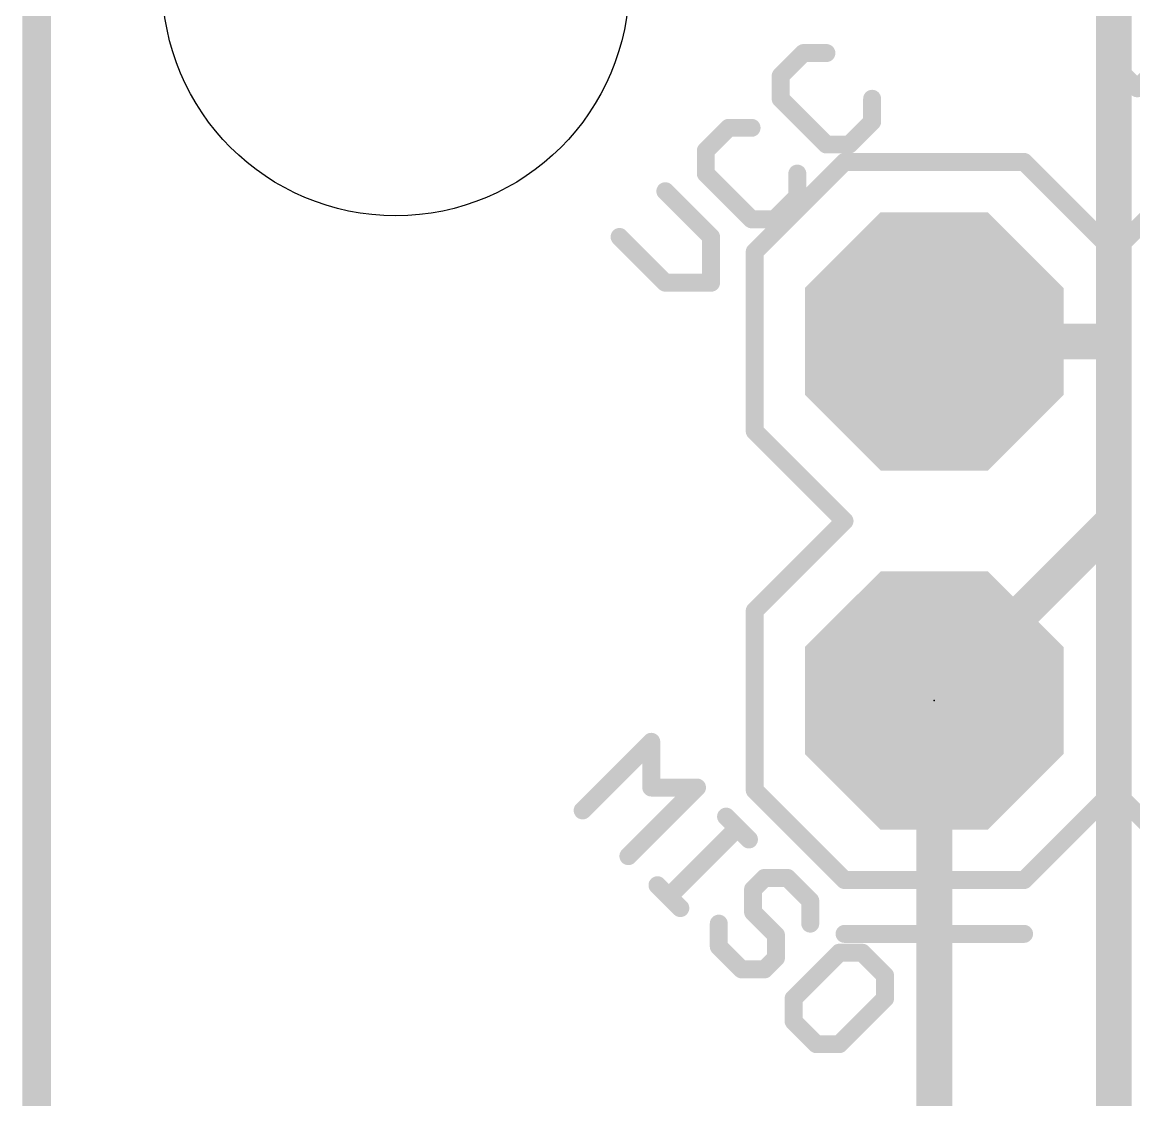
# Model space of a CAD drawing. Extents: x -66 to 17.9, y -10.2 to 50.9.
# Drawn here: x -0.1 to 7.76, y 14.96 to 22.58 of the extents above; entities that cross this region are included whole.
import ezdxf

# ---------------------------------------------------------------- set-up
doc = ezdxf.new("R2010")
doc.units = 0
for name, color, linetype in [('1', 12, 'CONTINUOUS'), ('16', 132, 'CONTINUOUS'), ('17', 110, 'CONTINUOUS'), ('20', 53, 'CONTINUOUS'), ('21', 41, 'CONTINUOUS'), ('23', 53, 'CONTINUOUS')]:
    doc.layers.add(name, color=color, linetype=linetype)

# ---------------------------------------------------------------- blocks, each defined once
blk = doc.blocks.new('OCTAGONP')
at = {"const_width": 0.5}
blk.add_lwpolyline([(-0.25, -0.1036), (-0.25, 0.1036), (-0.1036, 0.25), (0.1036, 0.25), (0.25, 0.1036), (0.25, -0.1036), (0.1036, -0.25), (-0.1036, -0.25), (-0.25, -0.1036), (-0.25, 0.1036)], dxfattribs=at)

msp = doc.modelspace()

# ---------------------------------------------------------------- linework, layer by layer
at = {"layer": '1', "const_width": 0.254}
for points in [[(7.62, 24.13), (7.62, 19.05)], [(7.62, 19.05), (6.35, 17.78)], [(6.35, 17.78), (6.35, 13.97)]]:
    msp.add_lwpolyline(points, dxfattribs=at)
at = {"layer": '1', "const_width": 0.127}
for points in [[(7.5565, 19.05, 1), (7.6835, 19.05)], [(7.6649, 19.0051, 1), (7.5751, 19.0949)], [(6.4135, 17.78, 1), (6.2865, 17.78)], [(6.3051, 17.8249, 1), (6.3949, 17.7351)]]:
    msp.add_lwpolyline(points, format="xyb", dxfattribs=at)
at = {"layer": '16', "const_width": 0.254}
for points in [[(7.62, 26.67), (7.62, 20.32)], [(6.35, 20.32), (7.62, 20.32)], [(7.62, 20.32), (7.62, 13.97)]]:
    msp.add_lwpolyline(points, dxfattribs=at)
at = {"layer": '16', "const_width": 0.127}
for points in [[(6.35, 20.3835, 1), (6.35, 20.2565)], [(7.6835, 20.32, 1), (7.5565, 20.32)], [(7.62, 20.2565, 1), (7.62, 20.3835)], [(7.5565, 20.32, 1), (7.6835, 20.32)]]:
    msp.add_lwpolyline(points, format="xyb", dxfattribs=at)
at = {"layer": '20', "const_width": 0.2032}
msp.add_lwpolyline([(0, 32.766), (0, 0)], dxfattribs=at)
at = {"layer": '20'}
msp.add_circle((2.54, 22.86), 1.651, dxfattribs=at)
at = {"layer": '21', "const_width": 0.127}
for points in [[(5.4249, 22.3604), (5.2632, 22.1987)], [(5.5867, 22.3604), (5.4249, 22.3604)], [(7.5565, 21.6535), (7.5565, 22.3399)], [(7.5565, 22.3399), (7.7853, 22.1111)], [(7.7853, 22.1111), (8.0141, 22.3399)], [(5.2632, 22.1987), (5.2632, 22.0369)], [(5.2632, 22.0369), (5.5867, 21.7133)], [(5.9103, 21.8751), (5.9103, 22.0369)], [(5.7485, 21.7133), (5.9103, 21.8751)], [(4.8957, 21.8312), (4.7339, 21.6694)], [(5.0575, 21.8312), (4.8957, 21.8312)], [(4.7339, 21.6694), (4.7339, 21.5077)], [(5.5867, 21.7133), (5.7485, 21.7133)], [(5.08, 20.955), (5.715, 21.59)], [(5.715, 21.59), (6.985, 21.59)], [(6.985, 21.59), (7.62, 20.955)], [(7.62, 20.955), (8.255, 21.59)], [(4.7339, 21.5077), (5.0575, 21.1841)], [(5.3811, 21.3459), (5.3811, 21.5077)], [(4.771, 21.0593), (4.4474, 21.3829)], [(5.2193, 21.1841), (5.3811, 21.3459)], [(5.0575, 21.1841), (5.2193, 21.1841)], [(4.1238, 21.0593), (4.4474, 20.7358)], [(4.771, 20.7358), (4.771, 21.0593)], [(5.08, 19.685), (5.08, 20.955)], [(4.4474, 20.7358), (4.771, 20.7358)], [(7.62, 20.32), (7.62, 17.78)], [(5.715, 19.05), (5.08, 19.685)], [(5.08, 18.415), (5.715, 19.05)], [(5.08, 17.145), (5.08, 18.415)], [(3.8626, 17.0026), (4.3479, 17.4879)], [(4.3479, 17.4879), (4.3479, 17.1644)], [(4.6715, 17.1644), (4.1862, 16.679)], [(4.3479, 17.1644), (4.6715, 17.1644)], [(5.715, 16.51), (5.08, 17.145)], [(7.62, 17.145), (6.985, 16.51)], [(8.255, 16.51), (7.62, 17.145)], [(4.8772, 16.9587), (5.0389, 16.7969)], [(4.4727, 16.3925), (4.958, 16.8778)], [(4.3918, 16.4734), (4.5536, 16.3116)], [(5.1491, 16.525), (5.0682, 16.4441)], [(5.3109, 16.525), (5.1491, 16.525)], [(5.4726, 16.3632), (5.3109, 16.525)], [(6.985, 16.51), (5.715, 16.51)], [(5.0682, 16.4441), (5.0682, 16.2823)], [(5.4726, 16.2015), (5.4726, 16.3632)], [(5.0682, 16.2823), (5.23, 16.1206)], [(4.8255, 16.0397), (4.8255, 16.2015)], [(5.23, 16.1206), (5.23, 15.9588)], [(5.715, 16.129), (6.985, 16.129)], [(4.9873, 15.8779), (4.8255, 16.0397)], [(5.6783, 15.9958), (5.3547, 15.6722)], [(5.8401, 15.9958), (5.6783, 15.9958)], [(6.0018, 15.834), (5.8401, 15.9958)], [(5.23, 15.9588), (5.1491, 15.8779)], [(5.1491, 15.8779), (4.9873, 15.8779)], [(6.0018, 15.6722), (6.0018, 15.834)], [(5.3547, 15.6722), (5.3547, 15.5105)], [(5.6783, 15.3487), (6.0018, 15.6722)], [(5.3547, 15.5105), (5.5165, 15.3487)], [(5.5165, 15.3487), (5.6783, 15.3487)]]:
    msp.add_lwpolyline(points, dxfattribs=at)
at = {"layer": '21', "const_width": 0.0635}
for points in [[(5.4249, 22.3922, 1), (5.4249, 22.3287)], [(5.4474, 22.338, 1), (5.4025, 22.3829)], [(5.5867, 22.3287, 1), (5.5867, 22.3922)], [(7.5883, 22.3399, 1), (7.5248, 22.3399)], [(7.579, 22.3623, 1), (7.534, 22.3174)], [(5.2949, 22.1987, 1), (5.2314, 22.1987)], [(5.2407, 22.2211, 1), (5.2856, 22.1762)], [(5.2856, 22.0593, 1), (5.2407, 22.0144)], [(5.942, 22.0369, 1), (5.8785, 22.0369)], [(7.7628, 22.1335, 1), (7.8077, 22.0886)], [(7.7628, 22.0886, 1), (7.8077, 22.1335)], [(5.2314, 22.0369, 1), (5.2949, 22.0369)], [(5.9327, 21.8526, 1), (5.8878, 21.8975)], [(4.8957, 21.863, 1), (4.8957, 21.7995)], [(4.9182, 21.8088, 1), (4.8733, 21.8537)], [(5.0575, 21.7995, 1), (5.0575, 21.863)], [(5.8785, 21.8751, 1), (5.942, 21.8751)], [(4.7657, 21.6694, 1), (4.7022, 21.6694)], [(4.7115, 21.6919, 1), (4.7564, 21.647)], [(5.5867, 21.7451, 1), (5.5867, 21.6816)], [(5.5643, 21.6909, 1), (5.6092, 21.7358)], [(5.7261, 21.7358, 1), (5.771, 21.6909)], [(5.7485, 21.6816, 1), (5.7485, 21.7451)], [(5.715, 21.6217, 1), (5.715, 21.5583)], [(5.7375, 21.5675, 1), (5.6925, 21.6125)], [(7.0075, 21.6125, 1), (6.9625, 21.5675)], [(6.985, 21.5583, 1), (6.985, 21.6217)], [(7.5248, 21.6535, 1), (7.5883, 21.6535)], [(4.7564, 21.5301, 1), (4.7115, 21.4852)], [(5.4128, 21.5077, 1), (5.3493, 21.5077)], [(4.7022, 21.5077, 1), (4.7657, 21.5077)], [(4.4699, 21.4054, 1), (4.425, 21.3605)], [(5.4035, 21.3234, 1), (5.3586, 21.3683)], [(5.3493, 21.3459, 1), (5.4128, 21.3459)], [(5.0575, 21.2158, 1), (5.0575, 21.1523)], [(5.0351, 21.1616, 1), (5.08, 21.2065)], [(5.1968, 21.2065, 1), (5.2417, 21.1616)], [(5.2193, 21.1523, 1), (5.2193, 21.2158)], [(4.1463, 21.0818, 1), (4.1014, 21.0369)], [(4.8027, 21.0593, 1), (4.7392, 21.0593)], [(4.7485, 21.0369, 1), (4.7934, 21.0818)], [(5.0575, 20.9775, 1), (5.1025, 20.9325)], [(5.1117, 20.955, 1), (5.0483, 20.955)], [(7.5975, 20.9775, 1), (7.6425, 20.9325)], [(7.5975, 20.9325, 1), (7.6425, 20.9775)], [(4.4474, 20.7675, 1), (4.4474, 20.704)], [(4.425, 20.7133, 1), (4.4699, 20.7582)], [(4.7392, 20.7358, 1), (4.8027, 20.7358)], [(4.771, 20.704, 1), (4.771, 20.7675)], [(7.6517, 20.32, 1), (7.5883, 20.32)], [(5.1025, 19.7075, 1), (5.0575, 19.6625)], [(5.0483, 19.685, 1), (5.1117, 19.685)], [(5.7375, 19.0275, 1), (5.6925, 19.0725)], [(5.6925, 19.0275, 1), (5.7375, 19.0725)], [(5.1117, 18.415, 1), (5.0483, 18.415)], [(5.0575, 18.4375, 1), (5.1025, 18.3925)], [(7.5883, 17.78, 1), (7.6517, 17.78)], [(4.3797, 17.4879, 1), (4.3162, 17.4879)], [(4.3704, 17.4655, 1), (4.3255, 17.5104)], [(4.3479, 17.1961, 1), (4.3479, 17.1326)], [(4.694, 17.1419, 1), (4.6491, 17.1868)], [(4.6715, 17.1326, 1), (4.6715, 17.1961)], [(4.3162, 17.1644, 1), (4.3797, 17.1644)], [(5.1025, 17.1675, 1), (5.0575, 17.1225)], [(5.0483, 17.145, 1), (5.1117, 17.145)], [(7.6425, 17.1675, 1), (7.5975, 17.1225)], [(7.6425, 17.1225, 1), (7.5975, 17.1675)], [(3.8401, 17.025, 1), (3.8851, 16.9801)], [(4.8996, 16.9812, 1), (4.8547, 16.9363)], [(4.9805, 16.8554, 1), (4.9356, 16.9003)], [(5.0165, 16.7745, 1), (5.0614, 16.8194)], [(4.1637, 16.7015, 1), (4.2086, 16.6566)], [(4.4143, 16.4958, 1), (4.3694, 16.4509)], [(5.1491, 16.5568, 1), (5.1491, 16.4933)], [(5.1715, 16.5026, 1), (5.1266, 16.5475)], [(5.3333, 16.5475, 1), (5.2884, 16.5026)], [(5.3109, 16.4933, 1), (5.3109, 16.5568)], [(5.715, 16.5418, 1), (5.715, 16.4783)], [(5.6925, 16.4875, 1), (5.7375, 16.5325)], [(6.9625, 16.5325, 1), (7.0075, 16.4875)], [(6.985, 16.4783, 1), (6.985, 16.5418)], [(4.4502, 16.4149, 1), (4.4952, 16.37)], [(5.0999, 16.4441, 1), (5.0364, 16.4441)], [(5.0457, 16.4666, 1), (5.0906, 16.4217)], [(4.5311, 16.2891, 1), (4.576, 16.334)], [(5.5044, 16.3632, 1), (5.4409, 16.3632)], [(5.4502, 16.3408, 1), (5.4951, 16.3857)], [(5.0906, 16.3048, 1), (5.0457, 16.2599)], [(5.0364, 16.2823, 1), (5.0999, 16.2823)], [(4.8573, 16.2015, 1), (4.7938, 16.2015)], [(5.4409, 16.2015, 1), (5.5044, 16.2015)], [(5.2617, 16.1206, 1), (5.1982, 16.1206)], [(5.2075, 16.0981, 1), (5.2524, 16.143)], [(5.715, 16.1608, 1), (5.715, 16.0973)], [(6.985, 16.0973, 1), (6.985, 16.1608)], [(4.7938, 16.0397, 1), (4.8573, 16.0397)], [(4.848, 16.0621, 1), (4.8031, 16.0172)], [(5.6783, 16.0276, 1), (5.6783, 15.9641)], [(5.7007, 15.9734, 1), (5.6558, 16.0183)], [(5.8625, 16.0183, 1), (5.8176, 15.9734)], [(5.8401, 15.9641, 1), (5.8401, 16.0276)], [(5.1982, 15.9588, 1), (5.2617, 15.9588)], [(5.2524, 15.9363, 1), (5.2075, 15.9812)], [(4.9873, 15.9096, 1), (4.9873, 15.8461)], [(4.9648, 15.8554, 1), (5.0097, 15.9003)], [(5.1266, 15.9003, 1), (5.1715, 15.8554)], [(5.1491, 15.8461, 1), (5.1491, 15.9096)], [(6.0336, 15.834, 1), (5.9701, 15.834)], [(5.9794, 15.8116, 1), (6.0243, 15.8565)], [(5.3865, 15.6722, 1), (5.323, 15.6722)], [(5.3323, 15.6947, 1), (5.3772, 15.6498)], [(6.0243, 15.6498, 1), (5.9794, 15.6947)], [(5.9701, 15.6722, 1), (6.0336, 15.6722)], [(5.3772, 15.5329, 1), (5.3323, 15.488)], [(5.323, 15.5105, 1), (5.3865, 15.5105)], [(5.5165, 15.3804, 1), (5.5165, 15.3169)], [(5.6783, 15.3169, 1), (5.6783, 15.3804)], [(5.494, 15.3262, 1), (5.5389, 15.3711)], [(5.6558, 15.3711, 1), (5.7007, 15.3262)]]:
    msp.add_lwpolyline(points, format="xyb", dxfattribs=at)
at = {"layer": '23'}
msp.add_point((6.35, 17.78), dxfattribs=at)

# ---------------------------------------------------------------- block references
at = {"layer": '17', "xscale": 1.8288, "yscale": 1.8288}
for p in [(6.35, 20.32), (6.35, 20.32), (6.35, 17.78), (6.35, 17.78)]:
    msp.add_blockref('OCTAGONP', p, dxfattribs=at)

doc.saveas('drawing.dxf')
